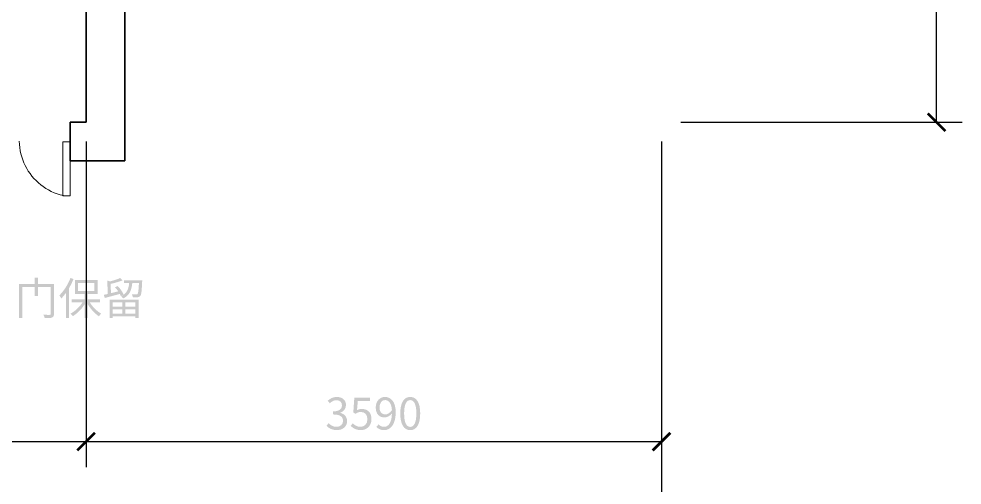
# Model space of a CAD drawing. Header units: millimetres. Extents: x -4600 to 229000, y -4300 to 19460.
# Drawn here: x 50011 to 55895, y -464 to 2445 of the extents above; entities that cross this region are included whole.
import ezdxf

# ---------------------------------------------------------------- set-up
doc = ezdxf.new("R2010")
doc.units = ezdxf.units.MM
doc.header["$LTSCALE"] = 100
for name, color, linetype, lineweight in [('A-DIMS', 7, 'Continuous', 13), ('A-EX-DOOR', 3, 'Continuous', 18), ('A-EX-WALL', 7, 'Continuous', 35), ('A-TEXT', 7, 'Continuous', 18)]:
    doc.layers.add(name, color=color, linetype=linetype, lineweight=lineweight)

# ---------------------------------------------------------------- blocks, each defined once
blk = doc.blocks.new('SOURCE_PROPOSED')
at = {"layer": 'A-EX-DOOR'}
for p, q in [((10284.7, -458.8), (10284.7, -122.4)), ((10330.6, -122.4), (10284.7, -122.4)), ((10330.6, -122.4), (10330.6, -458.8)), ((10330.6, -458.8), (10284.7, -458.8))]:
    blk.add_line(p, q, dxfattribs=at)
blk.add_lwpolyline([(10013.3, -118.2), (10014.2, -138.5), (10016.2, -158.4), (10019.3, -178.1), (10023.5, -197.4), (10028.8, -216.4), (10035, -234.9), (10042.2, -253), (10050.4, -270.6), (10059.5, -287.7), (10069.5, -304.2), (10080.4, -320.1), (10092.2, -335.4), (10104.7, -350.1), (10118, -364), (10132.1, -377.3), (10146.9, -389.7), (10162.4, -401.4), (10178.6, -412.2), (10195.5, -422.2), (10212.9, -431.2), (10230.9, -439.3), (10249.5, -446.4), (10268.7, -452.5), (10288.3, -457.6)], dxfattribs=at)
at = {"layer": 'A-EX-WALL'}
for p, q in [((10430, 2470), (10430, 0)), ((10670.9, 2328.5), (10670.9, -240.9)), ((10430, 0), (10330.6, 0)), ((10330.6, 0), (10330.6, -240.9)), ((10330.6, -240.9), (10670.9, -240.9))]:
    blk.add_line(p, q, dxfattribs=at)
blk = doc.blocks.new('FURNITURE_DESIGN')
at = {"layer": 'A-TEXT'}
h = blk.add_hatch(color=256, dxfattribs=at)
edge = h.paths.add_edge_path()
edge.add_line((10109.5, -970.4), (10109.5, -1008.4))
edge.add_line((10109.5, -1008.4), (10011.8, -1008.4))
edge.add_line((10011.8, -1008.4), (10011.8, -1221.5))
edge.add_line((10011.8, -1221.5), (10032, -1221.5))
edge.add_line((10032, -1221.5), (10032, -1027.7))
edge.add_line((10032, -1027.7), (10109.5, -1027.7))
edge.add_line((10109.5, -1027.7), (10109.5, -1083.7))
edge.add_line((10109.5, -1083.7), (10129.7, -1083.7))
edge.add_line((10129.7, -1083.7), (10129.7, -1027.7))
edge.add_line((10129.7, -1027.7), (10209.3, -1027.7))
edge.add_line((10209.3, -1027.7), (10209.3, -1195))
edge.add_spline(control_points=[(10209.3, -1195), (10209.3, -1199.6), (10207.7, -1201), (10202.8, -1201.3)], knot_values=[0, 0, 0, 0, 1, 1, 1, 1], degree=3, periodic=0)
edge.add_spline(control_points=[(10202.8, -1201.3), (10197.9, -1201.3), (10181, -1201.5), (10164, -1200.7)], knot_values=[0, 0, 0, 0, 1, 1, 1, 1], degree=3, periodic=0)
edge.add_spline(control_points=[(10164, -1200.7), (10167.3, -1206.5), (10170.6, -1216), (10171.7, -1221.7)], knot_values=[0, 0, 0, 0, 1, 1, 1, 1], degree=3, periodic=0)
edge.add_spline(control_points=[(10171.7, -1221.7), (10194.1, -1221.7), (10209.1, -1221.5), (10217.8, -1217.9)], knot_values=[0, 0, 0, 0, 1, 1, 1, 1], degree=3, periodic=0)
edge.add_spline(control_points=[(10217.8, -1217.9), (10226.5, -1214.6), (10229.8, -1208.4), (10229.8, -1195.3)], knot_values=[0, 0, 0, 0, 1, 1, 1, 1], degree=3, periodic=0)
edge.add_line((10229.8, -1195.3), (10229.8, -1008.4))
edge.add_line((10229.8, -1008.4), (10129.7, -1008.4))
edge.add_line((10129.7, -1008.4), (10129.7, -970.4))
edge.add_line((10129.7, -970.4), (10109.5, -970.4))
h = blk.add_hatch(color=256, dxfattribs=at)
edge = h.paths.add_edge_path()
edge.add_spline(control_points=[(10332.7, -971.5), (10316.8, -1012.7), (10290.6, -1053.4), (10263.4, -1079.6)], knot_values=[0, 0, 0, 0, 1, 1, 1, 1], degree=3, periodic=0)
edge.add_spline(control_points=[(10263.4, -1079.6), (10266.9, -1084.2), (10272.9, -1095.1), (10274.8, -1099.8)], knot_values=[0, 0, 0, 0, 1, 1, 1, 1], degree=3, periodic=0)
edge.add_spline(control_points=[(10274.8, -1099.8), (10284.9, -1089.7), (10294.7, -1077.7), (10304.3, -1064.6)], knot_values=[0, 0, 0, 0, 1, 1, 1, 1], degree=3, periodic=0)
edge.add_line((10304.3, -1064.6), (10304.3, -1220.9))
edge.add_line((10304.3, -1220.9), (10323.9, -1220.9))
edge.add_line((10323.9, -1220.9), (10323.9, -1034.3))
edge.add_spline(control_points=[(10323.9, -1034.3), (10334.6, -1016.3), (10344.1, -996.9), (10351.8, -977.5)], knot_values=[0, 0, 0, 0, 1, 1, 1, 1], degree=3, periodic=0)
edge.add_line((10351.8, -977.5), (10332.7, -971.5))
h = blk.add_hatch(color=256, dxfattribs=at)
edge = h.paths.add_edge_path()
edge.add_line((10360.8, -983.5), (10360.8, -1070.6))
edge.add_line((10360.8, -1070.6), (10420.2, -1070.6))
edge.add_line((10420.2, -1070.6), (10420.2, -1104.4))
edge.add_line((10420.2, -1104.4), (10340.6, -1104.4))
edge.add_line((10340.6, -1104.4), (10340.6, -1123.2))
edge.add_line((10340.6, -1123.2), (10408.2, -1123.2))
edge.add_spline(control_points=[(10408.2, -1123.2), (10389.7, -1152.2), (10360.8, -1179.7), (10332.7, -1193.6)], knot_values=[0, 0, 0, 0, 1, 1, 1, 1], degree=3, periodic=0)
edge.add_spline(control_points=[(10332.7, -1193.6), (10337.3, -1197.4), (10343.6, -1204.8), (10346.9, -1209.7)], knot_values=[0, 0, 0, 0, 1, 1, 1, 1], degree=3, periodic=0)
edge.add_spline(control_points=[(10346.9, -1209.7), (10373.6, -1194.2), (10401.1, -1166.9), (10420.2, -1136.6)], knot_values=[0, 0, 0, 0, 1, 1, 1, 1], degree=3, periodic=0)
edge.add_line((10420.2, -1136.6), (10420.2, -1221.7))
edge.add_line((10420.2, -1221.7), (10440.7, -1221.7))
edge.add_line((10440.7, -1221.7), (10440.7, -1135.8))
edge.add_spline(control_points=[(10440.7, -1135.8), (10459, -1165.8), (10485.2, -1194.4), (10510.3, -1210.3)], knot_values=[0, 0, 0, 0, 1, 1, 1, 1], degree=3, periodic=0)
edge.add_spline(control_points=[(10510.3, -1210.3), (10513.8, -1205.1), (10520.1, -1198), (10524.7, -1193.9)], knot_values=[0, 0, 0, 0, 1, 1, 1, 1], degree=3, periodic=0)
edge.add_spline(control_points=[(10524.7, -1193.9), (10498.3, -1179.7), (10470.5, -1152.2), (10453, -1123.2)], knot_values=[0, 0, 0, 0, 1, 1, 1, 1], degree=3, periodic=0)
edge.add_line((10453, -1123.2), (10517.4, -1123.2))
edge.add_line((10517.4, -1123.2), (10517.4, -1104.4))
edge.add_line((10517.4, -1104.4), (10440.7, -1104.4))
edge.add_line((10440.7, -1104.4), (10440.7, -1070.6))
edge.add_line((10440.7, -1070.6), (10502.4, -1070.6))
edge.add_line((10502.4, -1070.6), (10502.4, -983.5))
edge.add_line((10502.4, -983.5), (10360.8, -983.5))
h.paths.add_polyline_path([(10380.4, -1001.8), (10481.9, -1001.8), (10481.9, -1052), (10380.4, -1052), (10380.4, -1001.8)], flags=0)
h = blk.add_hatch(color=256, dxfattribs=at)
edge = h.paths.add_edge_path()
edge.add_spline(control_points=[(10610.4, -1029.9), (10617.5, -1037.3), (10624.3, -1046), (10630.6, -1055)], knot_values=[0, 0, 0, 0, 1, 1, 1, 1], degree=3, periodic=0)
edge.add_line((10630.6, -1055), (10585.3, -1066.2))
edge.add_line((10585.3, -1066.2), (10582.9, -1008.1))
edge.add_spline(control_points=[(10582.9, -1008.1), (10608.2, -1002.6), (10636.3, -995), (10657.1, -986.5)], knot_values=[0, 0, 0, 0, 1, 1, 1, 1], degree=3, periodic=0)
edge.add_line((10657.1, -986.5), (10642.6, -971.5))
edge.add_spline(control_points=[(10642.6, -971.5), (10627.9, -978.9), (10603.1, -986.8), (10579.9, -992.5)], knot_values=[0, 0, 0, 0, 1, 1, 1, 1], degree=3, periodic=0)
edge.add_line((10579.9, -992.5), (10562.1, -987.4))
edge.add_line((10562.1, -987.4), (10565.4, -1071.1))
edge.add_line((10565.4, -1071.1), (10541.1, -1076.6))
edge.add_line((10541.1, -1076.6), (10546.3, -1096.2))
edge.add_line((10546.3, -1096.2), (10640.4, -1071.1))
edge.add_spline(control_points=[(10640.4, -1071.1), (10643.2, -1076), (10645.3, -1080.7), (10646.7, -1084.8)], knot_values=[0, 0, 0, 0, 1, 1, 1, 1], degree=3, periodic=0)
edge.add_line((10646.7, -1084.8), (10664.7, -1075.2))
edge.add_spline(control_points=[(10664.7, -1075.2), (10658.4, -1059.4), (10642.3, -1037.3), (10627.1, -1021.5)], knot_values=[0, 0, 0, 0, 1, 1, 1, 1], degree=3, periodic=0)
edge.add_line((10627.1, -1021.5), (10610.4, -1029.9))
h = blk.add_hatch(color=256, dxfattribs=at)
edge = h.paths.add_edge_path()
edge.add_line((10666.6, -985.7), (10666.6, -1003.2))
edge.add_line((10666.6, -1003.2), (10698.8, -1003.2))
edge.add_spline(control_points=[(10698.8, -1003.2), (10695, -1040.3), (10684.9, -1068.9), (10648.6, -1084.8)], knot_values=[0, 0, 0, 0, 1, 1, 1, 1], degree=3, periodic=0)
edge.add_spline(control_points=[(10648.6, -1084.8), (10653, -1088), (10658.4, -1094.9), (10660.9, -1099.5)], knot_values=[0, 0, 0, 0, 1, 1, 1, 1], degree=3, periodic=0)
edge.add_spline(control_points=[(10660.9, -1099.5), (10701.8, -1080.4), (10713.6, -1047.1), (10718.2, -1003.2)], knot_values=[0, 0, 0, 0, 1, 1, 1, 1], degree=3, periodic=0)
edge.add_line((10718.2, -1003.2), (10759.7, -1003.2))
edge.add_spline(control_points=[(10759.7, -1003.2), (10757.8, -1049.3), (10755.3, -1066.8), (10750.9, -1071.4)], knot_values=[0, 0, 0, 0, 1, 1, 1, 1], degree=3, periodic=0)
edge.add_spline(control_points=[(10750.9, -1071.4), (10749, -1073.8), (10746.6, -1074.4), (10742.5, -1074.1)], knot_values=[0, 0, 0, 0, 1, 1, 1, 1], degree=3, periodic=0)
edge.add_spline(control_points=[(10742.5, -1074.1), (10738.1, -1074.1), (10727.2, -1074.1), (10715.2, -1073)], knot_values=[0, 0, 0, 0, 1, 1, 1, 1], degree=3, periodic=0)
edge.add_spline(control_points=[(10715.2, -1073), (10718.2, -1077.9), (10720.4, -1085.3), (10720.7, -1091)], knot_values=[0, 0, 0, 0, 1, 1, 1, 1], degree=3, periodic=0)
edge.add_spline(control_points=[(10720.7, -1091), (10732.9, -1091.6), (10744.9, -1091.9), (10751.5, -1091.3)], knot_values=[0, 0, 0, 0, 1, 1, 1, 1], degree=3, periodic=0)
edge.add_spline(control_points=[(10751.5, -1091.3), (10758.9, -1090.5), (10763.5, -1088.6), (10768.1, -1083.4)], knot_values=[0, 0, 0, 0, 1, 1, 1, 1], degree=3, periodic=0)
edge.add_spline(control_points=[(10768.1, -1083.4), (10774.7, -1075.8), (10777.1, -1053.9), (10779.9, -994.4)], knot_values=[0, 0, 0, 0, 1, 1, 1, 1], degree=3, periodic=0)
edge.add_spline(control_points=[(10779.9, -994.4), (10780.1, -991.7), (10780.1, -985.7), (10780.1, -985.7)], knot_values=[0, 0, 0, 0, 1, 1, 1, 1], degree=3, periodic=0)
edge.add_line((10780.1, -985.7), (10666.6, -985.7))
h = blk.add_hatch(color=256, dxfattribs=at)
h.paths.add_polyline_path([(10577.1, -1107.1), (10577.1, -1221.7), (10596.8, -1221.7), (10596.8, -1211.6), (10737.3, -1211.6), (10737.3, -1220.6), (10757.8, -1220.6), (10757.8, -1107.1), (10577.1, -1107.1)])
h.paths.add_polyline_path([(10737.3, -1166.9), (10737.3, -1194.7), (10675.6, -1194.7), (10675.6, -1166.9), (10737.3, -1166.9)], flags=0)
h.paths.add_polyline_path([(10737.3, -1150.8), (10675.6, -1150.8), (10675.6, -1124), (10737.3, -1124), (10737.3, -1150.8)], flags=0)
h.paths.add_polyline_path([(10596.8, -1166.9), (10656, -1166.9), (10656, -1194.7), (10596.8, -1194.7), (10596.8, -1166.9)], flags=0)
h.paths.add_polyline_path([(10596.8, -1150.8), (10596.8, -1124), (10656, -1124), (10656, -1150.8), (10596.8, -1150.8)], flags=0)
blk = doc.blocks.new('_ARCHTICK')
at = {"color": 0, "linetype": 'BYBLOCK', "const_width": 0.15}
blk.add_lwpolyline([(-0.5, -0.5), (0.5, 0.5)], dxfattribs=at)
blk = doc.blocks.new('*D8')
at = {"layer": 'A-DIMS'}
h = blk.add_hatch(color=256, dxfattribs=at)
edge = h.paths.add_edge_path()
edge.add_line((9059.1, -1917.1), (9184.9, -1917.1))
edge.add_line((9184.9, -1917.1), (9184.9, -1895.5))
edge.add_line((9184.9, -1895.5), (9129.5, -1895.5))
edge.add_spline(control_points=[(9129.5, -1895.5), (9119.4, -1895.5), (9107.2, -1896.6), (9096.8, -1897.4)], knot_values=[0, 0, 0, 0, 1, 1, 1, 1], degree=3, periodic=0)
edge.add_spline(control_points=[(9096.8, -1897.4), (9143.7, -1852.9), (9175.4, -1812.3), (9175.4, -1772.2), (9175.4, -1736.7), (9152.7, -1713.5), (9117, -1713.5), (9091.6, -1713.5), (9074.1, -1725), (9058, -1742.7)], knot_values=[0, 0, 0, 0, 1, 1, 1, 2, 2, 2, 3, 3, 3, 3], degree=3, periodic=0)
edge.add_line((9058, -1742.7), (9072.5, -1756.9))
edge.add_spline(control_points=[(9072.5, -1756.9), (9083.7, -1743.5), (9097.6, -1733.7), (9114, -1733.7), (9138.8, -1733.7), (9150.8, -1750.3), (9150.8, -1773.3), (9150.8, -1807.6), (9121.9, -1847.5), (9059.1, -1902.3)], knot_values=[0, 0, 0, 0, 1, 1, 1, 2, 2, 2, 3, 3, 3, 3], degree=3, periodic=0)
edge.add_line((9059.1, -1902.3), (9059.1, -1917.1))
h = blk.add_hatch(color=256, dxfattribs=at)
edge = h.paths.add_edge_path()
edge.add_line((9222.6, -1917.1), (9332.3, -1917.1))
edge.add_line((9332.3, -1917.1), (9332.3, -1896.3))
edge.add_line((9332.3, -1896.3), (9292.2, -1896.3))
edge.add_line((9292.2, -1896.3), (9292.2, -1717.1))
edge.add_line((9292.2, -1717.1), (9273.1, -1717.1))
edge.add_spline(control_points=[(9273.1, -1717.1), (9262.1, -1723.3), (9249.3, -1728), (9231.6, -1731.2)], knot_values=[0, 0, 0, 0, 1, 1, 1, 1], degree=3, periodic=0)
edge.add_line((9231.6, -1731.2), (9231.6, -1747.1))
edge.add_line((9231.6, -1747.1), (9267.3, -1747.1))
edge.add_line((9267.3, -1747.1), (9267.3, -1896.3))
edge.add_line((9267.3, -1896.3), (9222.6, -1896.3))
edge.add_line((9222.6, -1896.3), (9222.6, -1917.1))
h = blk.add_hatch(color=256, dxfattribs=at)
edge = h.paths.add_edge_path()
edge.add_spline(control_points=[(9432.1, -1920.6), (9463.2, -1920.6), (9489.7, -1894.4), (9489.7, -1855.7), (9489.7, -1813.6), (9467.9, -1792.9), (9434, -1792.9), (9418.5, -1792.9), (9401, -1801.9), (9388.7, -1816.9)], knot_values=[0, 0, 0, 0, 1, 1, 1, 2, 2, 2, 3, 3, 3, 3], degree=3, periodic=0)
edge.add_spline(control_points=[(9388.7, -1816.9), (9389.8, -1755), (9412.5, -1734), (9440.3, -1734), (9452.3, -1734), (9464.3, -1740), (9472, -1749.3)], knot_values=[0, 0, 0, 0, 1, 1, 1, 2, 2, 2, 2], degree=3, periodic=0)
edge.add_line((9472, -1749.3), (9486.2, -1734))
edge.add_spline(control_points=[(9486.2, -1734), (9475, -1722), (9460, -1713.5), (9439.2, -1713.5), (9400.5, -1713.5), (9365.3, -1743.3), (9365.3, -1821.6), (9365.3, -1887.6), (9393.9, -1920.6), (9432.1, -1920.6)], knot_values=[0, 0, 0, 0, 1, 1, 1, 2, 2, 2, 3, 3, 3, 3], degree=3, periodic=0)
edge = h.paths.add_edge_path(flags=0)
edge.add_spline(control_points=[(9389.3, -1836.8), (9402.4, -1818.3), (9417.7, -1811.5), (9429.9, -1811.5), (9454.2, -1811.5), (9466, -1828.7), (9466, -1855.7), (9466, -1883), (9451.2, -1901), (9432.1, -1901), (9407, -1901), (9392, -1878.3), (9389.3, -1836.8)], knot_values=[0, 0, 0, 0, 1, 1, 1, 2, 2, 2, 3, 3, 3, 4, 4, 4, 4], degree=3, periodic=0)
h = blk.add_hatch(color=256, dxfattribs=at)
edge = h.paths.add_edge_path()
edge.add_spline(control_points=[(9577.3, -1920.6), (9615.2, -1920.6), (9639.5, -1886.2), (9639.5, -1816.4), (9639.5, -1747.1), (9615.2, -1713.5), (9577.3, -1713.5), (9539.1, -1713.5), (9515.1, -1747.1), (9515.1, -1816.4), (9515.1, -1886.2), (9539.1, -1920.6), (9577.3, -1920.6)], knot_values=[0, 0, 0, 0, 1, 1, 1, 2, 2, 2, 3, 3, 3, 4, 4, 4, 4], degree=3, periodic=0)
edge = h.paths.add_edge_path(flags=0)
edge.add_spline(control_points=[(9577.3, -1900.4), (9554.6, -1900.4), (9539.1, -1875), (9539.1, -1816.4), (9539.1, -1758), (9554.6, -1733.2), (9577.3, -1733.2), (9599.9, -1733.2), (9615.5, -1758), (9615.5, -1816.4), (9615.5, -1875), (9599.9, -1900.4), (9577.3, -1900.4)], knot_values=[0, 0, 0, 0, 1, 1, 1, 2, 2, 2, 3, 3, 3, 4, 4, 4, 4], degree=3, periodic=0)
for p, q in [((8270, -120), (8270, -2152.1)), ((10430, -120), (10430, -2152.1)), ((8270, -1992.1), (10430, -1992.1))]:
    blk.add_line(p, q)
at = {"layer": 'Defpoints'}
for p in [(8270, 0), (10430, 0), (8270, -1992.1)]:
    blk.add_point(p, dxfattribs=at)
at = {"layer": 'A-DIMS', "xscale": 110, "yscale": 110, "rotation": 180}
blk.add_blockref('_ARCHTICK', (8270, -1992.1), dxfattribs=at)
at = {"layer": 'A-DIMS', "xscale": 110, "yscale": 110}
blk.add_blockref('_ARCHTICK', (10430, -1992.1), dxfattribs=at)
blk = doc.blocks.new('*D9')
at = {"layer": 'A-DIMS'}
h = blk.add_hatch(color=256, dxfattribs=at)
edge = h.paths.add_edge_path()
edge.add_spline(control_points=[(11993.9, -1920.6), (12029.6, -1920.6), (12058.3, -1899.3), (12058.3, -1863.6), (12058.3, -1836), (12039.5, -1818.6), (12016, -1812.8)], knot_values=[0, 0, 0, 0, 1, 1, 1, 2, 2, 2, 2], degree=3, periodic=0)
edge.add_line((12016, -1812.8), (12016, -1811.5))
edge.add_spline(control_points=[(12016, -1811.5), (12037.3, -1804.1), (12051.5, -1787.7), (12051.5, -1763.4), (12051.5, -1731.8), (12026.9, -1713.5), (11993.1, -1713.5), (11970.2, -1713.5), (11952.4, -1723.6), (11937.4, -1737.2)], knot_values=[0, 0, 0, 0, 1, 1, 1, 2, 2, 2, 3, 3, 3, 3], degree=3, periodic=0)
edge.add_line((11937.4, -1737.2), (11950.8, -1753.1))
edge.add_spline(control_points=[(11950.8, -1753.1), (11962.2, -1741.6), (11976.2, -1733.7), (11992.3, -1733.7), (12013.3, -1733.7), (12026.1, -1746.3), (12026.1, -1765.4), (12026.1, -1786.9), (12012.2, -1803.6), (11970.7, -1803.6)], knot_values=[0, 0, 0, 0, 1, 1, 1, 2, 2, 2, 3, 3, 3, 3], degree=3, periodic=0)
edge.add_line((11970.7, -1803.6), (11970.7, -1822.7))
edge.add_spline(control_points=[(11970.7, -1822.7), (12017.1, -1822.7), (12032.9, -1838.5), (12032.9, -1862.8), (12032.9, -1885.7), (12016.3, -1899.9), (11992.3, -1899.9), (11969.6, -1899.9), (11954.6, -1889), (11942.9, -1876.9)], knot_values=[0, 0, 0, 0, 1, 1, 1, 2, 2, 2, 3, 3, 3, 3], degree=3, periodic=0)
edge.add_line((11942.9, -1876.9), (11930, -1893))
edge.add_spline(control_points=[(11930, -1893), (11943.1, -1907.5), (11962.8, -1920.6), (11993.9, -1920.6)], knot_values=[0, 0, 0, 0, 1, 1, 1, 1], degree=3, periodic=0)
h = blk.add_hatch(color=256, dxfattribs=at)
edge = h.paths.add_edge_path()
edge.add_spline(control_points=[(12145.1, -1920.6), (12178.6, -1920.6), (12210.5, -1895.8), (12210.5, -1852.1), (12210.5, -1807.9), (12183.3, -1788.3), (12150.2, -1788.3), (12138.2, -1788.3), (12129.2, -1791.3), (12120.2, -1796.2)], knot_values=[0, 0, 0, 0, 1, 1, 1, 2, 2, 2, 3, 3, 3, 3], degree=3, periodic=0)
edge.add_line((12120.2, -1796.2), (12125.4, -1738.3))
edge.add_line((12125.4, -1738.3), (12200.7, -1738.3))
edge.add_line((12200.7, -1738.3), (12200.7, -1717.1))
edge.add_line((12200.7, -1717.1), (12103.6, -1717.1))
edge.add_line((12103.6, -1717.1), (12097, -1810.4))
edge.add_line((12097, -1810.4), (12110.4, -1818.8))
edge.add_spline(control_points=[(12110.4, -1818.8), (12121.9, -1811.2), (12130.3, -1807.1), (12143.7, -1807.1), (12168.8, -1807.1), (12185.2, -1824), (12185.2, -1852.7), (12185.2, -1881.9), (12166.3, -1899.9), (12142.6, -1899.9), (12119.4, -1899.9), (12104.7, -1889.2), (12093.5, -1877.8)], knot_values=[0, 0, 0, 0, 1, 1, 1, 2, 2, 2, 3, 3, 3, 4, 4, 4, 4], degree=3, periodic=0)
edge.add_line((12093.5, -1877.8), (12080.9, -1894.1))
edge.add_spline(control_points=[(12080.9, -1894.1), (12094.6, -1907.5), (12113.7, -1920.6), (12145.1, -1920.6)], knot_values=[0, 0, 0, 0, 1, 1, 1, 1], degree=3, periodic=0)
h = blk.add_hatch(color=256, dxfattribs=at)
edge = h.paths.add_edge_path()
edge.add_spline(control_points=[(12289.1, -1920.6), (12326.5, -1920.6), (12361.7, -1889.5), (12361.7, -1808.5), (12361.7, -1744.9), (12332.8, -1713.5), (12294.3, -1713.5), (12263.2, -1713.5), (12237, -1739.4), (12237, -1778.5), (12237, -1819.7), (12258.8, -1841.2), (12292.1, -1841.2), (12308.8, -1841.2), (12326, -1831.7), (12338.2, -1816.9)], knot_values=[0, 0, 0, 0, 1, 1, 1, 2, 2, 2, 3, 3, 3, 4, 4, 4, 5, 5, 5, 5], degree=3, periodic=0)
edge.add_spline(control_points=[(12338.2, -1816.9), (12336.3, -1878.9), (12313.9, -1899.9), (12288.3, -1899.9), (12275.2, -1899.9), (12263.2, -1894.1), (12254.5, -1884.6)], knot_values=[0, 0, 0, 0, 1, 1, 1, 2, 2, 2, 2], degree=3, periodic=0)
edge.add_line((12254.5, -1884.6), (12240.8, -1900.1))
edge.add_spline(control_points=[(12240.8, -1900.1), (12252, -1911.9), (12267.3, -1920.6), (12289.1, -1920.6)], knot_values=[0, 0, 0, 0, 1, 1, 1, 1], degree=3, periodic=0)
edge = h.paths.add_edge_path(flags=0)
edge.add_spline(control_points=[(12338, -1795.9), (12324.6, -1815), (12309.6, -1822.7), (12296.2, -1822.7), (12272.5, -1822.7), (12260.5, -1805.2), (12260.5, -1778.5), (12260.5, -1750.9), (12275.2, -1732.9), (12294.6, -1732.9), (12320, -1732.9), (12335.2, -1754.7), (12338, -1795.9)], knot_values=[0, 0, 0, 0, 1, 1, 1, 2, 2, 2, 3, 3, 3, 4, 4, 4, 4], degree=3, periodic=0)
h = blk.add_hatch(color=256, dxfattribs=at)
edge = h.paths.add_edge_path()
edge.add_spline(control_points=[(12452.3, -1920.6), (12490.2, -1920.6), (12514.5, -1886.2), (12514.5, -1816.4), (12514.5, -1747.1), (12490.2, -1713.5), (12452.3, -1713.5), (12414.1, -1713.5), (12390.1, -1747.1), (12390.1, -1816.4), (12390.1, -1886.2), (12414.1, -1920.6), (12452.3, -1920.6)], knot_values=[0, 0, 0, 0, 1, 1, 1, 2, 2, 2, 3, 3, 3, 4, 4, 4, 4], degree=3, periodic=0)
edge = h.paths.add_edge_path(flags=0)
edge.add_spline(control_points=[(12452.3, -1900.4), (12429.6, -1900.4), (12414.1, -1875), (12414.1, -1816.4), (12414.1, -1758), (12429.6, -1733.2), (12452.3, -1733.2), (12474.9, -1733.2), (12490.5, -1758), (12490.5, -1816.4), (12490.5, -1875), (12474.9, -1900.4), (12452.3, -1900.4)], knot_values=[0, 0, 0, 0, 1, 1, 1, 2, 2, 2, 3, 3, 3, 4, 4, 4, 4], degree=3, periodic=0)
for p, q in [((10430, -120), (10430, -2152.1)), ((14020, -120), (14020, -2152.1)), ((10430, -1992.1), (14020, -1992.1))]:
    blk.add_line(p, q)
at = {"layer": 'Defpoints'}
for p in [(10430, 0), (14020, 0), (10430, -1992.1)]:
    blk.add_point(p, dxfattribs=at)
at = {"layer": 'A-DIMS', "xscale": 110, "yscale": 110, "rotation": 180}
blk.add_blockref('_ARCHTICK', (10430, -1992.1), dxfattribs=at)
at = {"layer": 'A-DIMS', "xscale": 110, "yscale": 110}
blk.add_blockref('_ARCHTICK', (14020, -1992.1), dxfattribs=at)
blk = doc.blocks.new('*D11')
blk.add_line((14020, -120), (14020, -2916.8))
at = {"layer": 'Defpoints'}
blk.add_point((14020, 0), dxfattribs=at)
blk = doc.blocks.new('*D20')
at = {"layer": 'A-DIMS'}
h = blk.add_hatch(color=256, dxfattribs=at)
edge = h.paths.add_edge_path()
edge.add_spline(control_points=[(15663.9, 1462.3), (15663.9, 1500.2), (15629.5, 1524.5), (15559.7, 1524.5), (15490.4, 1524.5), (15456.8, 1500.2), (15456.8, 1462.3), (15456.8, 1424.1), (15490.4, 1400.1), (15559.7, 1400.1), (15629.5, 1400.1), (15663.9, 1424.1), (15663.9, 1462.3)], knot_values=[0, 0, 0, 0, 1, 1, 1, 2, 2, 2, 3, 3, 3, 4, 4, 4, 4], degree=3, periodic=0)
edge = h.paths.add_edge_path(flags=0)
edge.add_spline(control_points=[(15643.7, 1462.3), (15643.7, 1439.6), (15618.3, 1424.1), (15559.7, 1424.1), (15501.3, 1424.1), (15476.4, 1439.6), (15476.4, 1462.3), (15476.4, 1484.9), (15501.3, 1500.5), (15559.7, 1500.5), (15618.3, 1500.5), (15643.7, 1484.9), (15643.7, 1462.3)], knot_values=[0, 0, 0, 0, 1, 1, 1, 2, 2, 2, 3, 3, 3, 4, 4, 4, 4], degree=3, periodic=0)
h = blk.add_hatch(color=256, dxfattribs=at)
edge = h.paths.add_edge_path()
edge.add_line((15660.3, 1289), (15660.3, 1314.9))
edge.add_spline(control_points=[(15660.3, 1314.9), (15582, 1318.2), (15535.4, 1326.7), (15475.4, 1373.6)], knot_values=[0, 0, 0, 0, 1, 1, 1, 1], degree=3, periodic=0)
edge.add_line((15475.4, 1373.6), (15460.3, 1373.6))
edge.add_line((15460.3, 1373.6), (15460.3, 1248.4))
edge.add_line((15460.3, 1248.4), (15481.6, 1248.4))
edge.add_line((15481.6, 1248.4), (15481.6, 1345.5))
edge.add_spline(control_points=[(15481.6, 1345.5), (15536.2, 1306.2), (15584.5, 1292.6), (15660.3, 1289)], knot_values=[0, 0, 0, 0, 1, 1, 1, 1], degree=3, periodic=0)
h = blk.add_hatch(color=256, dxfattribs=at)
h.paths.add_polyline_path([(15660.3, 1176.3), (15660.3, 1199.8), (15605.2, 1199.8), (15605.2, 1226.5), (15585.3, 1226.5), (15585.3, 1199.8), (15460.3, 1199.8), (15460.3, 1172.2), (15588.9, 1089), (15605.2, 1089), (15605.2, 1176.3), (15660.3, 1176.3)])
edge = h.paths.add_edge_path(flags=0)
edge.add_line((15585.3, 1176.3), (15585.3, 1114.9))
edge.add_line((15585.3, 1114.9), (15517.1, 1160.5))
edge.add_spline(control_points=[(15517.1, 1160.5), (15507.3, 1166.2), (15497.2, 1171.7), (15487.6, 1176.6)], knot_values=[0, 0, 0, 0, 1, 1, 1, 1], degree=3, periodic=0)
edge.add_line((15487.6, 1176.6), (15487.6, 1177.7))
edge.add_spline(control_points=[(15487.6, 1177.7), (15497.7, 1177.2), (15514.1, 1176.3), (15523.9, 1176.3)], knot_values=[0, 0, 0, 0, 1, 1, 1, 1], degree=3, periodic=0)
edge.add_line((15523.9, 1176.3), (15585.3, 1176.3))
h = blk.add_hatch(color=256, dxfattribs=at)
edge = h.paths.add_edge_path()
edge.add_line((15660.3, 944.1), (15660.3, 1069.9))
edge.add_line((15660.3, 1069.9), (15638.8, 1069.9))
edge.add_line((15638.8, 1069.9), (15638.8, 1014.5))
edge.add_spline(control_points=[(15638.8, 1014.5), (15638.8, 1004.4), (15639.9, 992.2), (15640.7, 981.8)], knot_values=[0, 0, 0, 0, 1, 1, 1, 1], degree=3, periodic=0)
edge.add_spline(control_points=[(15640.7, 981.8), (15596.2, 1028.7), (15555.6, 1060.4), (15515.5, 1060.4), (15480, 1060.4), (15456.8, 1037.7), (15456.8, 1002), (15456.8, 976.6), (15468.3, 959.1), (15486, 943)], knot_values=[0, 0, 0, 0, 1, 1, 1, 2, 2, 2, 3, 3, 3, 3], degree=3, periodic=0)
edge.add_line((15486, 943), (15500.2, 957.5))
edge.add_spline(control_points=[(15500.2, 957.5), (15486.8, 968.7), (15477, 982.6), (15477, 999), (15477, 1023.8), (15493.6, 1035.8), (15516.6, 1035.8), (15550.9, 1035.8), (15590.8, 1006.9), (15645.6, 944.1)], knot_values=[0, 0, 0, 0, 1, 1, 1, 2, 2, 2, 3, 3, 3, 3], degree=3, periodic=0)
edge.add_line((15645.6, 944.1), (15660.3, 944.1))
for p, q in [((14140, 2470), (15895.3, 2470)), ((15735.3, 0), (15735.3, 2470)), ((14140, 0), (15895.3, 0))]:
    blk.add_line(p, q)
at = {"layer": 'Defpoints'}
for p in [(14020, 2470), (14020, 0), (15735.3, 0)]:
    blk.add_point(p, dxfattribs=at)
at = {"layer": 'A-DIMS', "xscale": 110, "yscale": 110}
for p, rotation in [((15735.3, 2470), 90), ((15735.3, 0), 270)]:
    blk.add_blockref('_ARCHTICK', p, dxfattribs=dict(at, rotation=rotation))
blk = doc.blocks.new('SOURCE_DIMENSIONS')
for name in ['*D20', '*D11', '*D8', '*D9']:
    blk.add_blockref(name, (0, 0))
blk = doc.blocks.new('PLAN_DIMENSIONS')
blk.add_blockref('SOURCE_DIMENSIONS', (0, 0))
blk = doc.blocks.new('A02_SHEET')
for name in ['PLAN_DIMENSIONS', 'SOURCE_PROPOSED', 'FURNITURE_DESIGN']:
    blk.add_blockref(name, (0, 1800))

msp = doc.modelspace()

# ---------------------------------------------------------------- block references
msp.add_blockref('A02_SHEET', (40000, 0))

doc.saveas('drawing.dxf')
